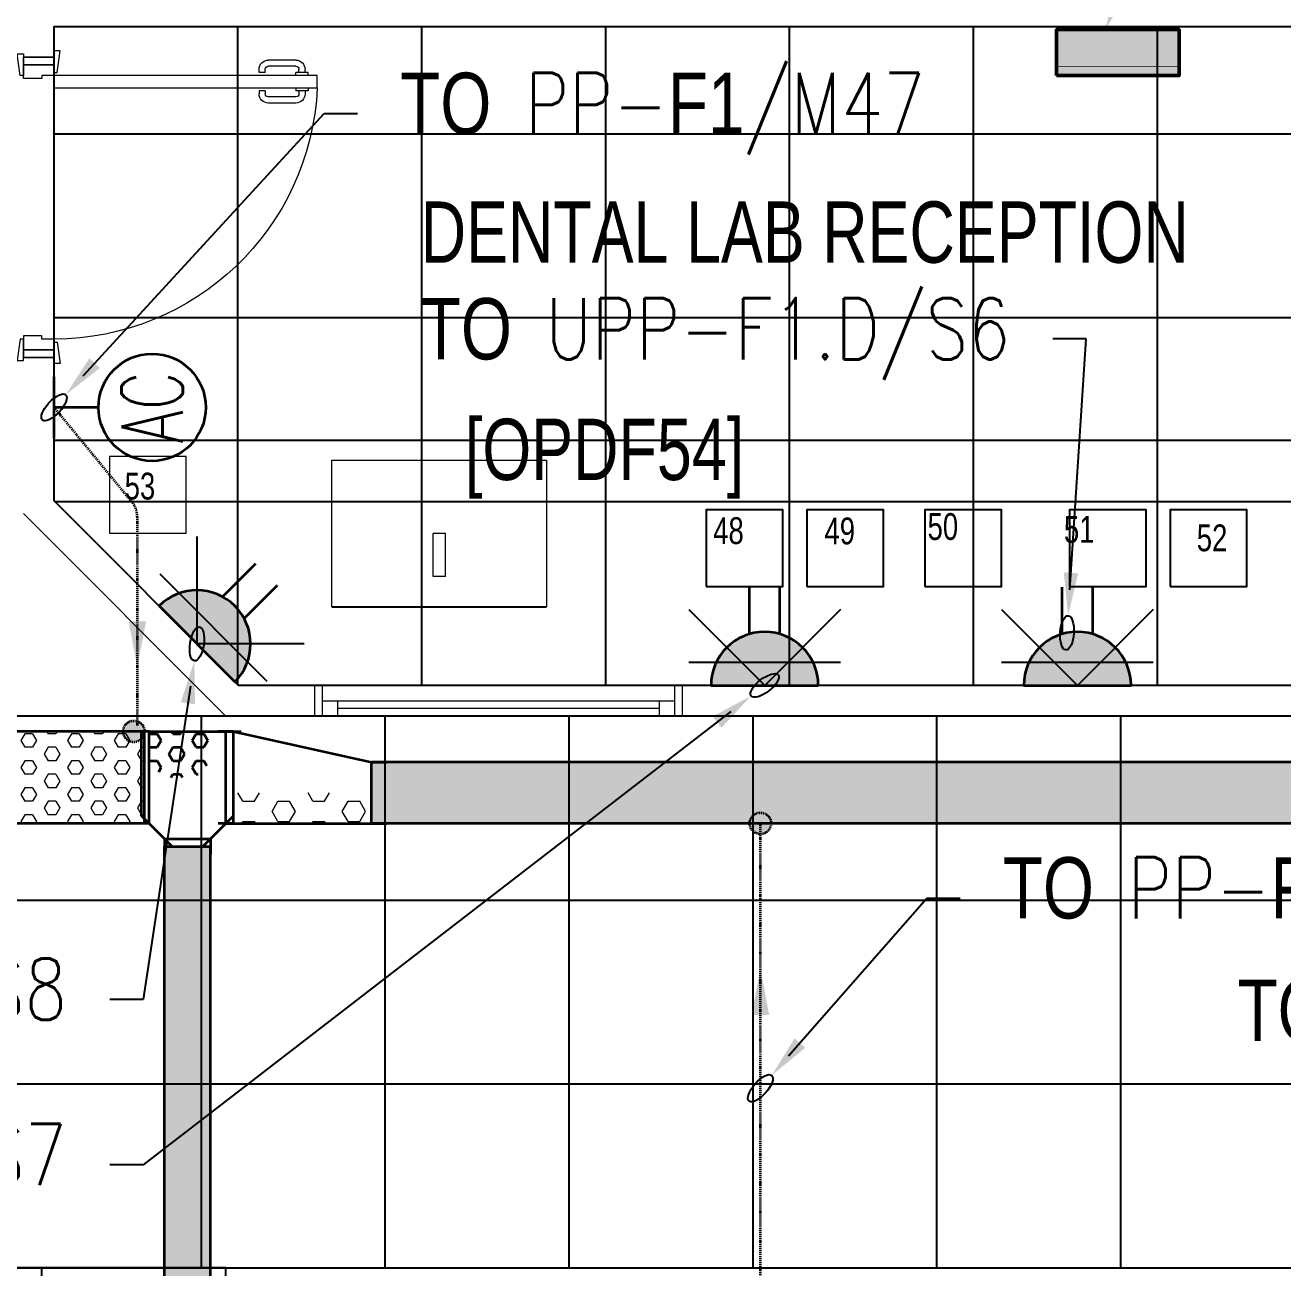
# Model space of a CAD drawing. Extents: x -178977 to 231842, y -29287 to 19916.
# Drawn here: x 25121 to 29225, y -2710 to 1344 of the extents above; entities that cross this region are included whole.
import ezdxf
from ezdxf import colors
from ezdxf.entities.mleader import LeaderData, LeaderLine
from ezdxf.enums import TextEntityAlignment as Align
from ezdxf.math import Vec2, Vec3

# ---------------------------------------------------------------- set-up
doc = ezdxf.new("R2010")
doc.units = 0
doc.header["$LTSCALE"] = 0.25
doc.linetypes.add('DASHDOT', pattern=[25.4, 12.7, -6.35, 0, -6.35])
doc.linetypes.add('HIDDEN', pattern=[9.525, 6.35, -3.175])
for name, color, linetype, lineweight in [('01-First Floor-FUR$0$72_EGR_BASE_TEXT', 252, 'Continuous', 5), ('01-First Floor-FUR$0$72_EGR_EQP_TAG', 142, 'Continuous', 5), ('01-First Floor-FUR$0$Aluminum', 251, 'Continuous', 5), ('01-First Floor-FUR$0$LOADING', 253, 'Continuous', 5), ('01-First Floor-FUR$0$Walls', 251, 'Continuous', 5), ('01-First Floor-FUR$0$Wooden Joinery', 251, 'Continuous', 5), ('E-LITE-CIRC', 6, 'Continuous', 25), ('E-LITE-CLNG-CNDT', 6, 'DASHDOT', 35), ('E-LITE-EXIT-NUMB', 6, 'Continuous', 25), ('E-POWR-CIRC-NUMB', 6, 'Continuous', 25), ('E-POWR-CLNG-CNDT', 6, 'DASHDOT', 35), ('E-POWR-FLOR-CNDT @ 100', 6, 'HIDDEN', 25), ('E-POWR-PANL', 1, 'Continuous', 50), ('E-POWR-TEXT', 6, 'Continuous', 25), ('E-POWR-WALL @ 100', 4, 'Continuous', 35), ('T-CABL-TRAY', 60, 'Continuous', 35), ('T-CABL-TRAY-PATT', 253, 'Continuous', 15)]:
    doc.layers.add(name, color=color, linetype=linetype, lineweight=lineweight)
doc.layers.add('01-First Floor-FUR$0$FALSE CEILING', color=251, linetype='Continuous')
doc.layers.add('E-POWR-IDEN', color=101, linetype='Continuous')
doc.styles.add('01-First Floor-FUR$0$X3G_ENTITY_257CFD', font='swisscl.ttf', dxfattribs={"height": 200})
doc.styles.add('01-First Floor-FUR$0$X3G_ENTITY_9EC9', font='swisscl.ttf', dxfattribs={"height": 0.2})
doc.styles.add('01-First Floor-FUR$0$X3G_ENTITY_9F38', font='swisscl.ttf', dxfattribs={"height": 0.2})
doc.styles.add('DC_Arial', font='arial.ttf', dxfattribs={"width": 0.7})
doc.styles.add('DC_Elc_Romans', font='elc_romans.shx', dxfattribs={"width": 0.7})
doc.styles.add('DC_SIMPLEX', font='SIMPLEX.shx', dxfattribs={"width": 0.7})

# ---------------------------------------------------------------- blocks, each defined once
blk = doc.blocks.new('01-First Floor-FUR$0$A$C72370EFE')
at = {"layer": '01-First Floor-FUR$0$Wooden Joinery'}
for p, q in [((-0.01, -0.04), (-0.02, -0.04)), ((-0.01, -0.03), (-0.01, -0.07)), ((0, -0.03), (-0.01, -0.03)), ((0.04, -0.03), (0.05, -0.03)), ((0.05, -0.03), (0.05, -0.07)), ((0.05, -0.04), (0.06, -0.04)), ((-0.05, -0.07), (-0.05, -0.16)), ((-0.03, -0.07), (-0.03, -0.16)), ((-0.01, -0.06), (-0.02, -0.06)), ((0, -0.07), (-0.01, -0.07)), ((0.04, -0.07), (0.05, -0.07)), ((0.05, -0.06), (0.06, -0.06)), ((0.07, -0.07), (0.07, -0.16)), ((0.09, -0.07), (0.09, -0.16)), ((-0.01, -0.17), (-0.02, -0.17)), ((-0.01, -0.19), (-0.02, -0.19)), ((-0.01, -0.17), (-0.01, -0.19)), ((0.05, -0.17), (0.06, -0.17)), ((0.05, -0.17), (0.05, -0.19)), ((0.05, -0.19), (0.06, -0.19))]:
    blk.add_line(p, q, dxfattribs=at)
for centre, radius, start, end in [((-0.02, -0.07), 0.03, 90, 180), ((0.06, -0.07), 0.03, 0, 90), ((-0.02, -0.07), 0.01, 90, 180), ((0.06, -0.07), 0.01, 0, 90), ((-0.02, -0.16), 0.03, 180, 270), ((-0.02, -0.16), 0.01, 180, 270), ((0.06, -0.16), 0.01, 270, 0), ((0.06, -0.16), 0.03, 270, 0)]:
    blk.add_arc(centre, radius, start, end, dxfattribs=at)
blk = doc.blocks.new('01-First Floor-FUR$0$A$C5DAD61B4')
at = {"layer": '01-First Floor-FUR$0$Wooden Joinery'}
for points in [[(80, 959.1), (80, 969.1), (10, 979.1), (10, 959.1)], [(940, 959.1), (940, 969.1), (1010, 979.1), (1010, 959.1)], [(70, 859.1), (70, 849.1), (0, 839.1), (0, 859.1)], [(120, 859.1), (120, 0), (80, 0), (80, 859.1)], [(950, 859.1), (950, 849.1), (1020, 839.1), (1020, 859.1)]]:
    blk.add_lwpolyline(points, close=True, dxfattribs=at)
for points in [[(45, 859.1), (45, 959.1), (20, 959.1), (20, 859.1), (45, 859.1)], [(45, 859.1), (80, 859.1), (80, 899.1), (90, 899.1), (90, 959.1), (45, 959.1), (45, 859.1)], [(975, 859.1), (940, 859.1), (940, 899.1), (930, 899.1), (930, 959.1), (975, 959.1), (975, 859.1)], [(975, 859.1), (975, 959.1), (1000, 959.1), (1000, 859.1), (975, 859.1)]]:
    blk.add_lwpolyline(points, dxfattribs=at)
blk.add_arc((80, 859.1), 860, 272.666, 0, dxfattribs=at)
at = {"layer": '01-First Floor-FUR$0$Wooden Joinery', "xscale": 999.9999999998854, "yscale": 999.9999999998854, "zscale": 999.9999999998854, "rotation": 180}
blk.add_blockref('01-First Floor-FUR$0$A$C72370EFE', (120, 0), dxfattribs=at)
blk = doc.blocks.new('01-First Floor-FUR$0$3-Wall-hung vitreous china basin -  Khroma - 327651xx0 - 327651000 White-4272088-4-Second Floor Level')
at = {"layer": '01-First Floor-FUR$0$LOADING'}
for p, q in [((475, 489.5), (-225, 489.5)), ((-225, 489.5), (-225, 10)), ((475, 10), (475, 489.5)), ((105, 250), (145, 250)), ((105, 110), (105, 250)), ((145, 110), (145, 250)), ((105, 110), (145, 110))]:
    blk.add_line(p, q, dxfattribs=at)
blk = doc.blocks.new('01-First Floor-FUR$0$A$C37be4daf')
at = {"layer": '01-First Floor-FUR$0$Aluminum'}
for p, q in [((1416, 598.2), (216, 598.2)), ((241, 498.2), (241, 598.2)), ((291, 548.2), (291, 598.2)), ((1341, 548.2), (1341, 598.2)), ((1391, 498.2), (1391, 598.2)), ((1391, 548.2), (241, 548.2)), ((291, 573.2), (1341, 573.2)), ((1416, 498.2), (216, 498.2))]:
    blk.add_line(p, q, dxfattribs=at)
at = {"layer": '01-First Floor-FUR$0$Walls'}
for p, q in [((216, 498.2), (216, 598.2)), ((1416, 498.2), (1416, 598.2))]:
    blk.add_line(p, q, dxfattribs=at)
blk = doc.blocks.new('01-First Floor-FUR')
at = {"layer": '01-First Floor-FUR$0$FALSE CEILING', "linetype": 'Continuous'}
for p, q in [((25815.6, -808.1), (25815.6, 1340)), ((26415.6, -810), (26415.6, 1340)), ((27015.6, -810), (27015.6, 1340)), ((27615.6, -810), (27615.6, 1340)), ((28215.6, -810), (28215.6, 1340)), ((28815.6, -810), (28815.6, 1340)), ((25215.6, 990), (32976, 990)), ((25215.6, 390), (32976, 390)), ((25217.4, -210), (32976, -210)), ((25696.4, -2710), (25696.4, -910)), ((26296.4, -2710), (26296.4, -910)), ((26896.4, -2710), (26896.4, -910)), ((27496.4, -2710), (27496.4, -910)), ((28096.4, -2710), (28096.4, -910)), ((28696.4, -2710), (28696.4, -910)), ((8296.4, -1510), (48976, -1510)), ((8296.4, -2110), (48976, -2110)), ((25176, -12830), (25176, -2710))]:
    blk.add_line(p, q, dxfattribs=at)
at = {"layer": '01-First Floor-FUR$0$FALSE CEILING'}
for p, q in [((25215.6, -10, -0.1), (32176, -10, -0.1)), ((26122.4, -554.1, -0.2), (26822.4, -554.1, -0.2))]:
    blk.add_line(p, q, dxfattribs=at)
for points in [[(25817.4, -810), (25215.6, -208.1), (25215.6, 1340), (32976, 1340), (32976, -810), (25817.4, -810)], [(48976, -910), (8296.4, -910), (8296.4, -2710), (48976, -2710), (48976, -910)]]:
    blk.add_lwpolyline(points, dxfattribs=at)
at = {"layer": '01-First Floor-FUR$0$FALSE CEILING', "elevation": -0.2}
for points in [[(27343.7, -487), (27593.7, -487), (27593.7, -237), (27343.7, -237)], [(27671.5, -487), (27921.5, -487), (27921.5, -237), (27671.5, -237)], [(28056.6, -487), (28306.6, -487), (28306.6, -237), (28056.6, -237)], [(28529.2, -487), (28779.2, -487), (28779.2, -237), (28529.2, -237)], [(28857, -487), (29107, -487), (29107, -237), (28857, -237)]]:
    blk.add_lwpolyline(points, close=True, dxfattribs=at)
at = {"layer": '01-First Floor-FUR$0$FALSE CEILING'}
blk.add_lwpolyline([(23976, -12830), (25776, -12830), (25776, -2710), (23976, -2710)], close=True, dxfattribs=at)
at = {"layer": '01-First Floor-FUR$0$LOADING'}
for p, q in [((25215.6, -10, -0.1), (32176, -10, -0.1)), ((26122.4, -554.1, -0.2), (26822.4, -554.1, -0.2))]:
    blk.add_line(p, q, dxfattribs=at)
at = {"layer": '01-First Floor-FUR$0$LOADING', "elevation": -0.2}
for points in [[(25396.2, -312.8), (25646.2, -312.8), (25646.2, -62.8), (25396.2, -62.8)], [(27343.7, -487), (27593.7, -487), (27593.7, -237), (27343.7, -237)], [(27671.5, -487), (27921.5, -487), (27921.5, -237), (27671.5, -237)], [(28056.6, -487), (28306.6, -487), (28306.6, -237), (28056.6, -237)], [(28529.2, -487), (28779.2, -487), (28779.2, -237), (28529.2, -237)], [(28857, -487), (29107, -487), (29107, -237), (28857, -237)]]:
    blk.add_lwpolyline(points, close=True, dxfattribs=at)
at = {"layer": '01-First Floor-FUR$0$Walls'}
for p, q in [((25215.6, 1240), (25215.6, 1340)), ((25215.6, 1340), (32976, 1340)), ((25215.6, 1240), (25115.6, 1240)), ((25215.6, 260), (25115.6, 260)), ((25215.6, -208.1), (25215.6, 260)), ((25215.6, -208.1), (25817.4, -810)), ((25115.6, -249.6), (25776, -910)), ((32976, -810), (25817.4, -810)), ((33076, -910), (25776, -910)), ((25776, -2710), (25776, -5730)), ((25776, -2710), (33076, -2710))]:
    blk.add_line(p, q, dxfattribs=at)
at = {"rotation": 180}
blk.add_blockref('01-First Floor-FUR$0$A$C37be4daf', (27481.4, -311.8), dxfattribs=at)
at = {"layer": '01-First Floor-FUR$0$LOADING', "xscale": -1}
blk.add_blockref('01-First Floor-FUR$0$3-Wall-hung vitreous china basin -  Khroma - 327651xx0 - 327651000 White-4272088-4-Second Floor Level', (26597.4, -564.1, -0.2), dxfattribs=at)
at = {"layer": '01-First Floor-FUR$0$Wooden Joinery', "xscale": -1, "rotation": 90}
blk.add_blockref('01-First Floor-FUR$0$A$C5DAD61B4', (26074.6, 1260), dxfattribs=at)
at = {"layer": '01-First Floor-FUR$0$72_EGR_BASE_TEXT', "char_height": 200, "attachment_point": 2}
for s, insert, style in [('DENTAL LAB RECEPTION', (27665, 768.9, 0), '01-First Floor-FUR$0$X3G_ENTITY_9EC9'), ('[OPDF54]', (27011.8, 60.1), '01-First Floor-FUR$0$X3G_ENTITY_9F38')]:
    blk.add_mtext(s, dxfattribs=dict(at, insert=insert, style=style))
at = {"layer": '01-First Floor-FUR$0$72_EGR_EQP_TAG', "char_height": 87.47, "attachment_point": 2, "style": '01-First Floor-FUR$0$X3G_ENTITY_257CFD'}
for s, insert in [('53', (25495.9, -116, -0.1)), ('48', (27416.2, -261.4, -0.1)), ('49', (27779.3, -262.2, -0.1)), ('50', (28115.7, -247.9, -0.1)), ('51', (28560.6, -257.1, -0.1)), ('52', (28994.1, -284.8, -0.1))]:
    blk.add_mtext(s, dxfattribs=dict(at, insert=insert))
blk = doc.blocks.new('ARR0W')
at = {"color": 45}
blk.add_ellipse((0, 0), major_axis=(0.4, 0), ratio=0.4, dxfattribs=at)
at = {"color": 45, "ltscale": 0.5}
blk.add_solid([(-1.4, 0.167), (-0.4, 0), (-1.4, -0.167)], dxfattribs=at)
blk = doc.blocks.new('*U89')
blk.add_hatch(color=256).paths.add_polyline_path([(0.287, 0), (0, 1.5), (-0.287, 0)])
blk = doc.blocks.new('*U97')
blk.add_hatch(color=256).paths.add_polyline_path([(0.287, 0), (0, 1.5), (-0.287, 0)])
blk = doc.blocks.new('*U215')
at = {"layer": 'T-CABL-TRAY-PATT'}
h = blk.add_hatch(dxfattribs=at)
h.set_pattern_fill('HEX', color=256, scale=12, style=0)
h.paths.add_polyline_path([(450, 0), (450, 100), (0, 100), (0, 0)])
for p, q in [((0, 300), (-50, 300)), ((0, 300), (450, 200)), ((450, 200), (500, 200)), ((0, 0), (-50, 0)), ((0, 0), (450, 0)), ((450, 0), (500, 0))]:
    blk.add_line(p, q)
at = {"color": 9}
for p, q in [((0, 0), (0, 300)), ((450, 0), (450, 200))]:
    blk.add_line(p, q, dxfattribs=at)
blk = doc.blocks.new('*U216')
h = blk.add_hatch()
h.set_pattern_fill('HEX', color=253, scale=8, angle=-90, style=0)
h.paths.add_polyline_path([(0, -200), (0, 0), (-100, 0), (-150, -50), (-150, -150), (-100, -200)])
at = {"color": 0}
for p, q in [((-300, 0), (-300, 50)), ((0, 0), (0, 50)), ((-350, -50), (-300, 0)), ((0, 0), (0, -250)), ((-350, -50), (-400, -50)), ((-350, -200), (-400, -200)), ((-350, -200), (-300, -250)), ((-300, -250), (-300, -300)), ((0, -250), (0, -300))]:
    blk.add_line(p, q, dxfattribs=at)
at = {"color": 253}
for p, q in [((-300, 0), (-275, 25)), ((-300, 0), (0, 0)), ((-275, 25), (0, 25)), ((-350, -50), (-375, -75)), ((-375, -75), (-375, -175)), ((-350, -50), (-350, -200)), ((-350, -200), (-375, -175)), ((-300, -250), (0, -250)), ((-300, -250), (-275, -275)), ((-275, -275), (0, -275))]:
    blk.add_line(p, q, dxfattribs=at)
blk = doc.blocks.new('*U217')
at = {"lineweight": 0}
h = blk.add_hatch(dxfattribs=at)
h.set_pattern_fill('HEX', color=253, scale=8, angle=180, style=0)
h.set_pattern_definition([(180, (-23193.732, -3e-10), (6e-13, -43.99409), [25.4, -50.8]), (300, (-23193.732, -3e-10), (38.1, 21.997045), [25.4, -50.8]), (240, (-23219.132, -3e-10), (38.1, -21.997045), [25.4, -50.8])])
h.paths.add_polyline_path([(-11021.9, 150), (-11021.9, 0), (0, 0), (0, 150)])
at = {"color": 0}
for p, q in [((0, 150), (-11021.9, 150)), ((-11021.9, 0), (-11021.9, 150)), ((0, 0), (-11021.9, 0))]:
    blk.add_line(p, q, dxfattribs=at)
blk = doc.blocks.new('*U222')
at = {"lineweight": 0}
h = blk.add_hatch(dxfattribs=at)
h.set_pattern_fill('HEX', color=253, scale=8, angle=270, style=0)
h.set_pattern_definition([(270, (3e-10, -17831.62), (43.99409, 8e-13), [25.4, -50.8]), (30, (3e-10, -17831.62), (-21.99705, 38.1), [25.4, -50.8]), (330, (3e-10, -17857.02), (21.99705, 38.1), [25.4, -50.8])])
h.paths.add_polyline_path([(-300, -1932.9), (0, -1932.9), (0, 0), (-300, 0)])
at = {"color": 0}
for p, q in [((0, 0), (-300, 0)), ((0, 0), (0, -1932.9)), ((-300, 0), (-300, -1932.9)), ((0, -1932.9), (-300, -1932.9))]:
    blk.add_line(p, q, dxfattribs=at)
blk = doc.blocks.new('*U203')
at = {"lineweight": 0}
h = blk.add_hatch(dxfattribs=at)
h.set_pattern_fill('HEX', color=253, scale=8, angle=270, style=0)
h.set_pattern_definition([(270, (2e-10, -10913.563), (43.99409, 8e-13), [25.4, -50.8]), (30, (2e-10, -10913.563), (-21.99705, 38.1), [25.4, -50.8]), (330, (2e-10, -10938.963), (21.99705, 38.1), [25.4, -50.8])])
h.paths.add_polyline_path([(-200, -8350), (0, -8350), (0, 0), (-200, 0)])
at = {"color": 0}
for p, q in [((0, 0), (0, -8350)), ((-200, 0), (-200, -8350)), ((0, -8350), (-200, -8350))]:
    blk.add_line(p, q, dxfattribs=at)
blk = doc.blocks.new('*U124')
for p, q in [((0, 1.45), (0, 0)), ((1, 0), (-1, 0))]:
    blk.add_line(p, q)
blk.add_circle((0, 3.2), 1.75)
at = {"layer": 'E-POWR-CIRC-NUMB', "style": 'DC_SIMPLEX', "width": 0.7, "flags": 8}
blk.add_attdef('CIRCUIT', (3.364, 5.671), '', height=2, rotation=360, dxfattribs=at)
at = {"layer": 'E-POWR-IDEN', "style": 'DC_SIMPLEX', "width": 0.7, "flags": 8}
blk.add_attdef('TYPE', text='', height=2, rotation=360, dxfattribs=at).set_placement((0, 3.2), align=Align.MIDDLE_CENTER)
blk = doc.blocks.new('DC-BDS-20170905173951-1')
h = blk.add_hatch(color=254)
h.dxf.hatch_style = 1
h.paths.add_polyline_path([(-150, 200), (-150, -200), (0, -200), (0, 200)])
at = {"const_width": 3}
blk.add_lwpolyline([(-121, 205), (-121, -205)], dxfattribs=at)
blk.add_lwpolyline([(-150, 200), (-150, -200), (0, -200), (0, 200)], close=True)
at = {"color": 6, "style": 'DC_Arial', "width": 0.65, "flags": 8}
blk.add_attdef('PANEL_NAME', text='', height=100, rotation=270, dxfattribs=at).set_placement((-60.5, 0), align=Align.MIDDLE_CENTER)
blk = doc.blocks.new('*U364')
h = blk.add_hatch(color=253)
edge = h.paths.add_edge_path()
edge.add_line((0, -1.75), (0, 1.75))
edge.add_arc((0, 0), 1.75, -90, 90, ccw=False)
for p, q in [((1.677, 0.5), (3.211, 0.5)), ((1.677, -0.5), (3.211, -0.5))]:
    blk.add_line(p, q)
blk.add_lwpolyline([(0, -1.75, 1), (0, 1.75)], format="xyb", close=True)
at = {"layer": 'Defpoints'}
for p, q in [((2.475, 2.475), (0, 0)), ((0.758, 2.475), (0.758, -2.475)), ((2.475, -2.475), (0, 0))]:
    blk.add_line(p, q, dxfattribs=at)
at = {"layer": 'E-LITE-EXIT-NUMB', "style": 'DC_SIMPLEX', "width": 0.7, "flags": 8}
blk.add_attdef('TYPE', text='', height=2, rotation=360, dxfattribs=at).set_placement((-2.682, 5.238), align=Align.RIGHT)
blk.add_attdef('CIRCUIT', (2.682, 5.238), '', height=2, rotation=360, dxfattribs=at)
blk = doc.blocks.new('*U366')
h = blk.add_hatch(color=253)
edge = h.paths.add_edge_path()
edge.add_line((-1.237, -1.237), (1.237, 1.237))
edge.add_arc((0, 0), 1.75, -135, 45, ccw=False)
for p, q in [((1.539, -0.832), (2.624, -1.917)), ((0.832, -1.539), (1.917, -2.624))]:
    blk.add_line(p, q)
blk.add_lwpolyline([(-1.237, -1.237, 1), (1.237, 1.237)], format="xyb", close=True)
at = {"layer": 'Defpoints'}
for p, q in [((2.286, 1.214), (-1.214, -2.286)), ((3.5, 0), (0, 0)), ((0, -3.5), (0, 0))]:
    blk.add_line(p, q, dxfattribs=at)
at = {"layer": 'E-LITE-EXIT-NUMB', "style": 'DC_SIMPLEX', "width": 0.7, "flags": 8}
blk.add_attdef('TYPE', text='', height=2, rotation=360, dxfattribs=at).set_placement((-2.682, 5.238), align=Align.RIGHT)
blk.add_attdef('CIRCUIT', (2.682, 5.238), '', height=2, rotation=360, dxfattribs=at)

msp = doc.modelspace()

# ---------------------------------------------------------------- hatches: boundary and pattern name
at = {"layer": 'E-POWR-CLNG-CNDT'}
h = msp.add_hatch(color=256, dxfattribs=at)
h.dxf.hatch_style = 1
h.paths.add_polyline_path([(25476, -925, 1), (25476, -995, 1)])
h = msp.add_hatch(color=256, dxfattribs=at)
h.dxf.hatch_style = 1
h.paths.add_polyline_path([(27520.4, -1225, 1), (27520.4, -1295, 1)])

# ---------------------------------------------------------------- linework, layer by layer
msp.add_lwpolyline([(25215.6, 97), (25470.3, -212.6, -0.173837), (25487.3, -260.2), (25487.3, -940.7)], format="xyb", dxfattribs=at)
msp.add_lwpolyline([(27520.4, -2810), (27520.4, -1260)], dxfattribs=at)
for centre in [(25476, -960, 0), (27520.4, -1260)]:
    msp.add_circle(centre, 35, dxfattribs=at)

# ---------------------------------------------------------------- block references
at = {"layer": 'E-LITE-CLNG-CNDT'}
msp.add_blockref('01-First Floor-FUR', (0, 0), dxfattribs=at)
at = {"layer": 'E-POWR-FLOR-CNDT @ 100', "xscale": -100, "yscale": 100, "zscale": 100, "rotation": 180}
msp.add_blockref('*U97', (25487.3, -600.5), dxfattribs=at)
at = {"layer": 'E-POWR-FLOR-CNDT @ 100', "xscale": 100, "yscale": 100, "zscale": 100}
msp.add_blockref('*U89', (27520.4, -1885), dxfattribs=at)
at = {"layer": 'E-POWR-PANL', "rotation": 90}
msp.add_blockref('DC-BDS-20170905173951-1', (28686.5, 1329.6), dxfattribs=at)
at = {"layer": 'E-POWR-WALL @ 100'}
ref = msp.add_blockref('*U124', (25215.6, 97), dxfattribs=dict(at, xscale=100, yscale=100, zscale=100, rotation=270))
ref.add_attrib('TYPE', 'AC', dxfattribs={"layer": 'E-POWR-IDEN', "height": 200, "rotation": 90, "style": 'DC_SIMPLEX', "width": 0.7, "flags": 8}).set_placement((25535.6, 97), align=Align.MIDDLE_CENTER)
at = {"layer": 'E-POWR-WALL @ 100', "xscale": 100, "yscale": 100, "zscale": 100, "rotation": 90.00000000000001}
for name, p in [('*U366', (25681.8, -674.4)), ('*U364', (27534.3, -810, -0.1)), ('*U364', (28554.7, -810, -0.1))]:
    msp.add_blockref(name, p, dxfattribs=at)
at = {"layer": 'T-CABL-TRAY', "linetype": 'Continuous'}
for name, p, rotation in [('*U222', (25511, -1260), 270), ('*U216', (25526, -960, 0), 89.99999999999993), ('*U203', (34601, -1260), 270), ('*U217', (25576, -12356.9), 270)]:
    msp.add_blockref(name, p, dxfattribs=dict(at, rotation=rotation))
msp.add_blockref('*U215', (25801, -1260, 0), dxfattribs=at)

# ---------------------------------------------------------------- leaders
at = {"layer": 'E-LITE-CIRC'}
ml = msp.add_multileader_mtext('Standard', dxfattribs=at)
ml.set_content('{\\Fdc_el_romans|c0;\\W0.8;TO\\Fromans|c0; \\Fsimplex|c0;PP-\\Fdc_el_romans|c0;F1\\Fsimplex|c0;/M47}', color=256, style='DC_SIMPLEX')
ml.set_leader_properties()
ml.set_arrow_properties(name='ARR0W')
ml.build(insert=Vec2(0, 0))
ml.multileader.update_dxf_attribs({"dogleg_length": 200, "arrow_head_size": 140, "scale": 100})
ctx = ml.context
ctx.base_point, ctx.scale, ctx.char_height, ctx.arrow_head_size, ctx.landing_gap_size, ctx.plane_origin, ctx.plane_x_axis, ctx.plane_y_axis = Vec3(26205.3, 1055.7, 0), 100, 200, 140, 140, Vec3(12871.9, -6258.5, 0), Vec3(1, -0.000001, 0), Vec3(0.000001, 1, 0)
notes = []
notes.append((ctx, [(1, (1, 1, 0), (26096.5, 1055.7, 0), (1, -0.000001, 0), 108.8, [(0, [(25215.6, 97, 0)], 0, [])])]))
ctx.mtext.insert, ctx.mtext.text_direction, ctx.mtext.rotation, ctx.mtext.width, ctx.mtext.flow_direction = Vec3(26345.3, 1189, 0), Vec3(1, -0.000001, 0), 6.283185, 1876.98, 5
ml = msp.add_multileader_mtext('Standard', dxfattribs=at)
ml.set_content('{\\Fdc_el_romans|c0;\\W0.8;TO\\Fromans|c0; \\Fsimplex|c0;UPP-F1.D/S6}', color=256, style='DC_SIMPLEX')
ml.set_leader_properties()
ml.set_arrow_properties(name='ARR0W')
ml.build(insert=Vec2(0, 0))
ml.multileader.update_dxf_attribs({"dogleg_length": 200, "arrow_head_size": 140, "scale": 100})
ctx = ml.context
ctx.base_point, ctx.scale, ctx.char_height, ctx.arrow_head_size, ctx.landing_gap_size, ctx.plane_origin, ctx.plane_x_axis, ctx.plane_y_axis = Vec3(26130, 320.4), 100, 200, 140, 140, Vec3(46428.1, -6334.3), Vec3(1, 0.000001, 0), Vec3(-0.000001, 1, 0)
ctx.text_align_type = 2
notes.append((ctx, [(1, (1, 1, 0), (28583.6, 320.4), (-1, -0.000001, 0), 108.8, [(0, [(28520.8, -638.3)], 0, [])])]))
ctx.mtext.insert, ctx.mtext.text_direction, ctx.mtext.rotation, ctx.mtext.alignment, ctx.mtext.flow_direction = Vec3(28334.8, 453.7), Vec3(1, 0.000001, 0), 0.000001, 3, 5
ml = msp.add_multileader_mtext('Standard', dxfattribs=at)
ml.set_content('{\\Fdc_el_romans|c0;\\W0.8;TO\\Fromans|c0; \\Fsimplex|c0;UPP-F1.D/S8}', color=256, style='DC_SIMPLEX')
ml.set_leader_properties()
ml.set_arrow_properties(name='ARR0W')
ml.build(insert=Vec2(0, 0))
ml.multileader.update_dxf_attribs({"dogleg_length": 200, "arrow_head_size": 140, "scale": 100})
ctx = ml.context
ctx.base_point, ctx.scale, ctx.char_height, ctx.arrow_head_size, ctx.landing_gap_size, ctx.plane_origin, ctx.plane_x_axis, ctx.plane_y_axis = Vec3(23044.8, -1834.2, -0.1), 100, 200, 140, 140, Vec3(43350.5, -8488.9, -0.1), Vec3(1, 0.000001, 0), Vec3(-0.000001, 1, 0)
ctx.text_align_type = 2
notes.append((ctx, [(1, (1, 1, 0), (25506, -1834.2, -0.1), (-1, -0.000001, 0), 108.8, [(0, [(25681.8, -674.4, -0.1)], 0, [])])]))
ctx.mtext.insert, ctx.mtext.text_direction, ctx.mtext.rotation, ctx.mtext.alignment, ctx.mtext.flow_direction = Vec3(25257.2, -1700.9, -0.1), Vec3(1, 0.000001, 0), 0.000001, 3, 5
ml = msp.add_multileader_mtext('Standard', dxfattribs=at)
ml.set_content('{\\Fdc_el_romans|c0;\\W0.8;TO\\Fromans|c0; \\Fsimplex|c0;UPP-F1.D/S7}', color=256, style='DC_SIMPLEX')
ml.set_leader_properties()
ml.set_arrow_properties(name='ARR0W')
ml.build(insert=Vec2(0, 0))
ml.multileader.update_dxf_attribs({"dogleg_length": 200, "arrow_head_size": 140, "scale": 100})
ctx = ml.context
ctx.base_point, ctx.scale, ctx.char_height, ctx.arrow_head_size, ctx.landing_gap_size, ctx.plane_origin, ctx.plane_x_axis, ctx.plane_y_axis = Vec3(23044.8, -2373.5), 100, 200, 140, 140, Vec3(43350.5, -9028.2), Vec3(1, 0.000001, 0), Vec3(-0.000001, 1, 0)
ctx.text_align_type = 2
notes.append((ctx, [(1, (1, 1, 0), (25506, -2373.5), (-1, -0.000001, 0), 108.8, [(0, [(27534.3, -810)], 0, [])])]))
ctx.mtext.insert, ctx.mtext.text_direction, ctx.mtext.rotation, ctx.mtext.alignment, ctx.mtext.flow_direction = Vec3(25257.2, -2240.2), Vec3(1, 0.000001, 0), 0.000001, 3, 5
ml = msp.add_multileader_mtext('Standard', dxfattribs=at)
ml.set_content('{\\Fdc_el_romans|c0;\\W0.8;TO\\Fromans|c0; \\Fsimplex|c0;UPP-F1.D/S2}', color=256, style='DC_SIMPLEX')
ml.set_leader_properties()
ml.set_arrow_properties(name='ARR0W')
ml.build(insert=Vec2(0, 0))
ml.multileader.update_dxf_attribs({"dogleg_length": 200, "arrow_head_size": 140, "scale": 100})
ctx = ml.context
ctx.base_point, ctx.scale, ctx.char_height, ctx.arrow_head_size, ctx.landing_gap_size, ctx.plane_origin, ctx.plane_x_axis, ctx.plane_y_axis = Vec3(28787.4, -1903.1), 100, 200, 140, 140, Vec3(49100.7, -8557.8), Vec3(1, 0.000001, 0), Vec3(-0.000001, 1, 0)
ctx.text_align_type = 2
notes.append((ctx, [(1, (1, 1, 0), (31248.6, -1903.1), (-1, -0.000001, 0), 108.8, [(0, [(31676.2, -810)], 0, [])])]))
ctx.mtext.insert, ctx.mtext.text_direction, ctx.mtext.rotation, ctx.mtext.alignment, ctx.mtext.flow_direction = Vec3(30999.8, -1769.8), Vec3(1, 0.000001, 0), 0.000001, 3, 5
ml = msp.add_multileader_mtext('Standard', dxfattribs=at)
ml.set_content('{\\Fdc_el_romans|c0;\\W0.8;TO\\Fromans|c0; \\Fsimplex|c0;PP-\\Fdc_el_romans|c0;F1\\Fsimplex|c0;/M25}', color=256, style='DC_SIMPLEX')
ml.set_leader_properties()
ml.set_arrow_properties(name='ARR0W')
ml.build(insert=Vec2(0, 0))
ml.multileader.update_dxf_attribs({"dogleg_length": 200, "arrow_head_size": 140, "scale": 100})
ctx = ml.context
ctx.base_point, ctx.scale, ctx.char_height, ctx.arrow_head_size, ctx.landing_gap_size, ctx.plane_origin, ctx.plane_x_axis, ctx.plane_y_axis = Vec3(28171.7, -1503.7, 0), 100, 200, 140, 140, Vec3(39864, -8479.7, 0), Vec3(1, 0.000001, 0), Vec3(-0.000001, 1, 0)
notes.append((ctx, [(0, (1, 1, 0), (28062.9, -1503.7, 0), (1, 0.000001, 0), 108.8, [(0, [(27520.4, -2124.2, 0)], 0, [])])]))
ctx.mtext.insert, ctx.mtext.text_direction, ctx.mtext.rotation, ctx.mtext.flow_direction = Vec3(28311.7, -1370.3, 0), Vec3(1, 0.000001, 0), 0.000001, 5
at = {"layer": 'E-POWR-TEXT'}
ml = msp.add_multileader_mtext('Standard', dxfattribs=at)
ml.set_content('UPP-F1.D', color=256, style='DC_Elc_Romans')
ml.set_leader_properties(color=45)
ml.build(insert=Vec2(0, 0))
ml.multileader.update_dxf_attribs({"dogleg_length": 2, "arrow_head_size": 200, "scale": 100})
ctx = ml.context
ctx.base_point, ctx.scale, ctx.char_height, ctx.arrow_head_size, ctx.landing_gap_size, ctx.plane_origin = Vec3(28949.6, 1897.2), 100, 200, 200, 200, Vec3(26821.3, 1039.3)
notes.append((ctx, [(0, (1, 1, 0), (28864.9, 1897.2), (1, 0), 84.7, [(0, [(28646.4, 1329.6)], 0, [])])]))
ctx.mtext.insert, ctx.mtext.flow_direction = Vec3(29149.6, 1997.2), 5
for ctx, leaders in notes:
    for number, flags, end, landing, length, lines in leaders:
        leader = LeaderData()
        leader.index, (leader.has_last_leader_line, leader.has_dogleg_vector, leader.attachment_direction) = number, flags
        leader.last_leader_point, leader.dogleg_vector, leader.dogleg_length = Vec3(end), Vec3(landing), length
        for number, points, colour, breaks in lines:
            line = LeaderLine()
            line.index, line.vertices, line.color, line.breaks = number, Vec3.list(points), colors.encode_raw_color(colour), breaks
            leader.lines.append(line)
        ctx.leaders.append(leader)

doc.saveas('drawing.dxf')
